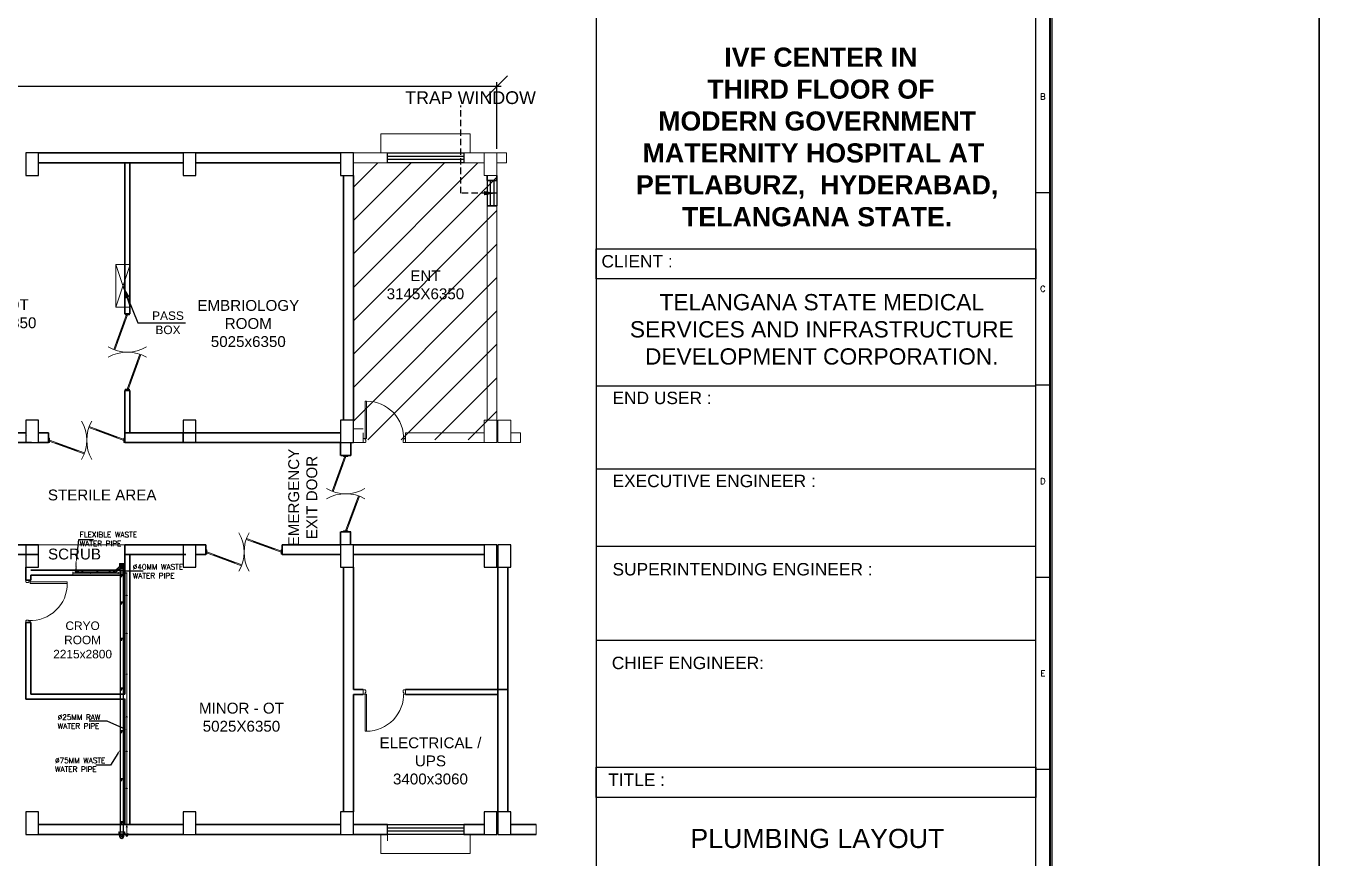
# Model space of a CAD drawing. Header units: millimetres. Extents: x 1448174 to 1599581, y -224422 to -106989.
# Drawn here: x 1484202 to 1514611, y -206640 to -187075 of the extents above; entities that cross this region are included whole.
import ezdxf
from ezdxf import colors
from ezdxf.entities.mleader import LeaderData, LeaderLine
from ezdxf.enums import TextEntityAlignment as Align
from ezdxf.math import Vec2, Vec3

# ---------------------------------------------------------------- set-up
doc = ezdxf.new("R2010")
doc.units = ezdxf.units.MM
doc.header["$LTSCALE"] = 600
doc.header["$MEASUREMENT"] = 0
doc.header["$PDMODE"] = 35
for name, pattern in [('AI9-LType1', [1.875, 1.25, -0.625]), ('CENTER2', [1.125, 0.75, -0.125, 0.125, -0.125]), ('HIDDEN', [0.375, 0.25, -0.125])]:
    doc.linetypes.add(name, pattern=pattern)
for name, color, linetype, lineweight in [('22-FTfix', 8, 'Continuous', 9), ('D.F ', 251, 'Continuous', 5), ('DOOR', 144, 'Continuous', 13), ('furniture', 30, 'Continuous', 9), ('P-Wall', 1, 'Continuous', 35), ('PHE-SP', 1, 'Continuous', 0), ('PL-CLAMP', 211, 'Continuous', 13), ('PL-RA WATER SUPPLY PIPE', 100, 'Continuous', 0), ('PL-SOFT  WATER SUPPLY PIPE', 162, 'Continuous', 9), ('PL-WATER PIPE CLAMP', 6, 'Continuous', 9), ('PL-WATER PIPING', 1, 'Continuous', 9), ('toi-fix', 46, 'Continuous', 9), ('WALL LINE', 7, 'Continuous', 35), ('WIN', 151, 'Continuous', 9)]:
    doc.layers.add(name, color=color, linetype=linetype, lineweight=lineweight)
doc.layers.add('AREA', color=193, linetype='Continuous', plot=False)
for name, color, linetype in [('col', 5, 'Continuous'), ('Lines', 7, 'Continuous'), ('phe-text', 1, 'Continuous'), ('PL- WASTE PIPE', 6, 'Continuous'), ('PL-SOIL PIPE', 1, 'Continuous'), ('TEXT', 253, 'Continuous'), ('TITLE', 7, 'Continuous'), ('wall', 1, 'Continuous'), ('Window', 4, 'Continuous')]:
    doc.layers.add(name, color=color, linetype=linetype)
doc.styles.add('ARIAL', font='arial.ttf')
doc.styles.add('ROMANS', font='romans.shx')
doc.styles.add('ROMANT', font='romant.shx')
doc.styles.get("Standard").update_dxf_attribs({"font": 'stylu.ttf'})
doc.dimstyles.get("Standard").update_dxf_attribs({"dimscale": 1.5, "dimtxt": 225, "dimasz": 200, "dimexe": 100, "dimexo": 100, "dimgap": 0.25, "dimtad": 0, "dimdec": 0, "dimzin": 0, "dimdsep": 46, "dimtxsty": 'ARIAL', "dimblk": 'OBLIQUE', "dimcen": 0.09, "dimdle": 100, "dimclrd": 256, "dimclre": 256, "dimclrt": 6, "dimadec": 0, "dimazin": 0, "dimtfac": 1, "dimtdec": 0, "dimtofl": 0, "dimtmove": 0, "dimatfit": 3, "dimfxl": 1, "dimtolj": 1, "dimtzin": 0, "dimarcsym": 0})

# ---------------------------------------------------------------- blocks, each defined once
blk = doc.blocks.new('A$C19B8274B')
at = {"layer": 'DOOR'}
blk.add_line((-45, 925), (-80, 925), dxfattribs=at)
at = {"layer": 'DOOR', "color": 8}
for p, q in [((-80, 50), (-80, 925)), ((-45, 50), (-45, 925)), ((-45, 50), (-80, 50)), ((-955, -50), (-955, -47.5)), ((-940, -35), (-942.5, -35)), ((-60, -35), (-57.5, -35)), ((-45, -50), (-45, -47.5))]:
    blk.add_line(p, q, dxfattribs=at)
for points in [[(-940, 15), (-955, 15), (-955, 50), (-1000, 50), (-1000, -50), (-955, -50)], [(-940, -35), (-940, 15)], [(-60, 15), (-45, 15), (-45, 50), (0, 50), (0, -50), (-45, -50)], [(-60, -35), (-60, 15)]]:
    blk.add_lwpolyline(points, dxfattribs=at)
for centre, radius, start, end in [((-80, 50), 875, 90, 182.29244), ((-955, -35), 12.5, 270, 0), ((-45, -35), 12.5, 180, 270)]:
    blk.add_arc(centre, radius, start, end, dxfattribs=at)
blk = doc.blocks.new('A$C66962185')
at = {"layer": 'TITLE'}
blk.add_line((360.7, -141176.03), (360.7, -140930.66), dxfattribs=at)
at = {"layer": 'TITLE', "color": 7}
for p, q in [((363, -140990.86), (360.7, -140990.86)), ((363, -141022.1), (360.7, -141022.1)), ((363, -141053.35), (360.7, -141053.35)), ((363, -141084.59), (360.7, -141084.59))]:
    blk.add_line(p, q, dxfattribs=at)
at = {"layer": 'TITLE', "color": 7, "const_width": 0.355}
blk.add_lwpolyline([(363, -140928.36), (363, -141178.33), (0, -141178.33), (0, -140928.36)], close=True, dxfattribs=at)
at = {"layer": 'TITLE', "color": 7, "style": 'ROMANS'}
for s, p in [('B', (361.83, -140975.21)), ('C', (361.83, -141006.45)), ('D', (361.83, -141037.7)), ('E', (361.83, -141068.94))]:
    blk.add_text(s, height=0.952, dxfattribs=at).set_placement(p, align=Align.MIDDLE)
blk = doc.blocks.new('W1800')
at = {"layer": 'wall', "color": 7}
for p, q in [((0, -58), (0, 173)), ((1800, 173), (1800, -58))]:
    blk.add_line(p, q, dxfattribs=at)
at = {"layer": 'Window'}
for p, q in [((0, 173), (1800, 173)), ((0, 98), (1800, 98)), ((1800, 18), (0, 18)), ((1800, -58), (0, -58))]:
    blk.add_line(p, q, dxfattribs=at)
blk = doc.blocks.new('_Oblique')
at = {"color": 0, "linetype": 'ByBlock', "lineweight": -2}
blk.add_line((-0.5, -0.5), (0.5, 0.5), dxfattribs=at)
blk = doc.blocks.new('*D12')
at = {"layer": 'D.F ', "color": 5, "lineweight": -2, "transparency": 16777216}
for p, q in [((1461902, -188501), (1474961, -188501)), ((1462002, -189963), (1462002, -188401)), ((1495377, -188501), (1482319, -188501)), ((1495277, -189963), (1495277, -188401))]:
    blk.add_line(p, q, dxfattribs=at)
at = {"layer": 'Defpoints', "color": 0, "transparency": 16777216}
for p in [(1462002, -188501), (1462002, -190063), (1495277, -190063)]:
    blk.add_point(p, dxfattribs=at)
at = {"layer": 'D.F ', "color": 5, "lineweight": -2, "transparency": 16777216, "xscale": 500, "yscale": 500, "zscale": 500, "rotation": 180}
blk.add_blockref('_Oblique', (1462002, -188501), dxfattribs=at)
at = {"layer": 'D.F ', "color": 5, "lineweight": -2, "transparency": 16777216, "xscale": 500, "yscale": 500, "zscale": 500}
blk.add_blockref('_Oblique', (1495277, -188501), dxfattribs=at)
at = {"layer": 'D.F ', "color": 7, "transparency": 16777216, "insert": (1478640, -188501), "char_height": 750, "attachment_point": 5, "style": 'ROMANT'}
blk.add_mtext('\\A1;{\\H0.6667x;INFERTILITY CENTER}', dxfattribs=at)
blk = doc.blocks.new('D1')
at = {"layer": 'DOOR', "color": 8}
for p, q in [((19, 69), (825, 362)), ((27, 46), (833, 339)), ((672, 280), (663, 304)), ((0, 98), (24, 98)), ((0, 98), (0, 0)), ((0, 0), (24, 0)), ((19, 69), (27, 46)), ((24, 98), (24, 0)), ((180, 128), (188, 105)), ((184, 116), (668, 292)), ((1737, 52), (931, -241)), ((1745, 29), (939, -264)), ((1745, 29), (1737, 52)), ((1740, 98), (1740, 0)), ((1764, 98), (1740, 98)), ((1764, 0), (1740, 0)), ((1764, 98), (1764, 0)), ((1101, -206), (1092, -182)), ((1580, -18), (1096, -194)), ((1584, -30), (1576, -7))]:
    blk.add_line(p, q, dxfattribs=at)
for centre, start, end in [((0, 49), 330, 30), ((1764, 49), 150, 210)]:
    blk.add_arc(centre, 882, start, end, dxfattribs=at)
blk = doc.blocks.new('RISER UP 100')
at = {"color": 0, "linetype": 'Continuous'}
for p, q in [((-149, -60), (-149, 60)), ((-99, 60), (-149, 60)), ((-99, 60), (-94, 55)), ((-94, 55), (-24, 55)), ((-99, -60), (-149, -60)), ((-99, -60), (-94, -55)), ((-94, -55), (-24, -55))]:
    blk.add_line(p, q, dxfattribs=at)
at = {"color": 8, "linetype": 'Continuous', "lineweight": 0, "ltscale": 0.005}
for p, q in [((-99, 55), (-149, 55)), ((-99, -55), (-99, 55)), ((-99, 55), (-94, 50)), ((-94, -50), (-94, 50)), ((-94, 50), (-33, 50)), ((-99, -55), (-149, -55)), ((-99, -55), (-94, -50)), ((-94, -50), (-33, -50))]:
    blk.add_line(p, q, dxfattribs=at)
at = {"color": 8, "linetype": 'CENTER2', "lineweight": 0}
for p, q in [((-15, 0), (15, 0)), ((0, 15), (0, -15))]:
    blk.add_line(p, q, dxfattribs=at)
at = {"color": 0, "linetype": 'Continuous'}
blk.add_circle((0, 0), 60, dxfattribs=at)
at = {"color": 8, "linetype": 'Continuous', "lineweight": 0, "ltscale": 0.005}
blk.add_circle((0, 0), 55, dxfattribs=at)
at = {"color": 8, "linetype": 'Continuous', "lineweight": 0}
for centre, start, end in [((0, 28), 90, 270), ((0, -28), 270, 90)]:
    blk.add_arc(centre, 27.5, start, end, dxfattribs=at)
blk = doc.blocks.new('A$C525867A1')
at = {"layer": '22-FTfix', "color": 1, "lineweight": 0}
for p, q in [((-77, 4), (-40, 40)), ((42, 42), (-42, -42)), ((-4, 77), (-40, 40)), ((76, 4), (3, 77)), ((-4, -76), (-77, -3)), ((3, -76), (40, -40)), ((76, -3), (40, -40))]:
    blk.add_line(p, q, dxfattribs=at)
at = {"layer": '22-FTfix', "color": 1, "linetype": 'AI9-LType1', "lineweight": 0}
blk.add_line((42, -42), (-42, 42), dxfattribs=at)
at = {"layer": '22-FTfix', "color": 3, "lineweight": 0}
for p, q in [((-18, 18), (-40, -3)), ((-15, 15), (-36, -7)), ((-10, 10), (-36, -15)), ((-23, 23), (-32, 14)), ((-7, 7), (-32, -19)), ((-23, 23), (-14, 32)), ((-18, 18), (3, 39)), ((-15, 15), (7, 36)), ((-10, 10), (15, 36)), ((-7, 7), (19, 32)), ((-1, 2), (-2, 2)), ((-2, 1), (-2, 2)), ((-1, 1), (-2, 1)), ((-1, 1), (-1, 2)), ((1, 2), (1, 1)), ((2, 1), (1, 2)), ((2, 1), (1, 1)), ((5, 9), (25, 29)), ((7, -7), (32, 19)), ((9, 5), (29, 25)), ((10, -10), (36, 15)), ((15, -15), (36, 7)), ((18, -18), (39, 3)), ((-9, -5), (-29, -25)), ((-5, -9), (-25, -29)), ((7, -7), (-19, -32)), ((10, -10), (-15, -36)), ((15, -15), (-7, -36)), ((18, -18), (-3, -40)), ((-1, -2), (-2, -1)), ((-2, -1), (-1, -1)), ((-1, -2), (-1, -1)), ((2, -1), (1, -1)), ((1, -2), (1, -1)), ((1, -2), (2, -2)), ((2, -1), (2, -2)), ((23, -23), (14, -32)), ((23, -23), (32, -14))]:
    blk.add_line(p, q, dxfattribs=at)
at = {"layer": '22-FTfix', "color": 1, "lineweight": 0}
blk.add_circle((0, 0), 49.4, dxfattribs=at)
at = {"layer": '22-FTfix', "color": 3, "lineweight": 0}
for radius in [45.2, 44.9, 3.93, 4.18]:
    blk.add_circle((0, 0), radius, dxfattribs=at)
at = {"layer": '22-FTfix', "color": 1, "lineweight": 0}
for points in [[(-77, 4), (-79, 2), (-79, -2), (-77, -3)], [(3, 77), (1, 79), (-2, 79), (-4, 77)], [(76, -3), (78, -1), (78, 2), (76, 4)], [(-4, -76), (-2, -78), (2, -78), (3, -76)]]:
    blk.add_open_spline(points, degree=3, dxfattribs=at)
for points in [[(-35, 35), (-55, 16), (-55, -16), (-35, -35), (-16, -54), (16, -54), (35, -35)], [(-35, 35), (-16, 55), (16, 55), (35, 35), (54, 16), (54, -16), (35, -35)]]:
    blk.add_open_spline(points, degree=3, knots=[0, 0, 0, 0, 1, 1, 1, 2, 2, 2, 2], dxfattribs=at)
at = {"layer": '22-FTfix', "color": 3, "lineweight": 0}
for points in [[(-29, 29), (-32, 25), (-35, 21), (-37, 17)], [(-17, 37), (-21, 35), (-25, 32), (-29, 29)], [(-1, -1), (-1, 0), (-1, 0), (-1, 1)], [(-1, 1), (0, 1), (0, 1), (1, 1)], [(1, 1), (1, 0), (1, 0), (1, -1)], [(1, -1), (0, -1), (0, -1), (-1, -1)], [(17, -37), (21, -35), (25, -32), (29, -29)], [(29, -29), (32, -25), (35, -21), (37, -17)]]:
    blk.add_open_spline(points, degree=3, dxfattribs=at)
for points in [[(-37, 17), (-37, 16), (-37, 14), (-35, 13), (-34, 13), (-33, 13), (-32, 14)], [(-14, 32), (-13, 33), (-13, 35), (-14, 36), (-15, 37), (-16, 37), (-17, 37)], [(7, 36), (8, 37), (8, 38), (7, 39), (6, 41), (4, 41), (3, 39)], [(5, 9), (4, 8), (4, 6), (5, 5), (6, 4), (8, 4), (9, 5)], [(19, 32), (20, 33), (20, 35), (19, 36), (18, 37), (16, 37), (15, 36)], [(29, 25), (30, 26), (30, 28), (29, 29), (27, 30), (26, 30), (25, 29)], [(36, 15), (37, 16), (37, 18), (36, 19), (35, 20), (33, 20), (32, 19)], [(39, 3), (41, 4), (41, 6), (39, 7), (38, 8), (37, 8), (36, 7)], [(-40, -3), (-41, -4), (-41, -6), (-40, -7), (-38, -8), (-37, -8), (-36, -7)], [(-36, -15), (-37, -16), (-37, -18), (-36, -19), (-35, -20), (-33, -20), (-32, -19)], [(-29, -25), (-30, -26), (-30, -28), (-29, -29), (-27, -30), (-26, -30), (-25, -29)], [(-19, -32), (-20, -33), (-20, -35), (-19, -36), (-18, -37), (-16, -37), (-15, -36)], [(-5, -9), (-4, -8), (-4, -6), (-5, -5), (-6, -4), (-8, -4), (-9, -5)], [(-7, -36), (-8, -37), (-8, -38), (-7, -40), (-6, -41), (-4, -41), (-3, -40)], [(14, -32), (13, -33), (13, -35), (14, -36), (15, -37), (16, -37), (17, -37)], [(37, -17), (37, -16), (37, -14), (35, -13), (34, -13), (33, -13), (32, -14)]]:
    blk.add_open_spline(points, degree=3, knots=[0, 0, 0, 0, 1, 1, 1, 2, 2, 2, 2], dxfattribs=at)
blk = doc.blocks.new('G$C6D3250BF')
at = {"layer": 'PL- WASTE PIPE', "linetype": 'ByBlock', "ltscale": 5, "xscale": -0.08841918452952499, "yscale": 0.08841918454157253, "zscale": 0.08841918448567115, "rotation": 225.0593839872961}
blk.add_blockref('A$C525867A1', (0, 0), dxfattribs=at)
blk = doc.blocks.new('A$C0B1B3CFA')
at = {"layer": 'PHE-SP'}
h = blk.add_hatch(color=7, dxfattribs=at)
h.dxf.hatch_style = 1
h.paths.add_polyline_path([(-0.049, 0.023), (-0.049, 0), (0.012, 0)])
at = {"layer": 'PHE-SP', "color": 7}
for points in [[(-0.049, 0), (0.012, 0), (-0.049, 0.023), (-0.049, 0)], [(-0.049, 0), (0.012, 0), (-0.049, -0.023), (-0.049, 0)]]:
    blk.add_lwpolyline(points, dxfattribs=at)
blk = doc.blocks.new('Z$W@#3BD47561')
at = {"layer": 'PHE-SP', "xscale": 49.00933755098914, "yscale": 49.00933755098914, "zscale": 49.00933755098914, "rotation": 270}
blk.add_blockref('A$C0B1B3CFA', (0, 0), dxfattribs=at)
blk = doc.blocks.new('Z$W@#4AA511D8')
at = {"layer": 'phe-text', "linetype": 'ByBlock', "lineweight": -2, "ltscale": 0.5, "xscale": 0.0244727334018079, "yscale": 0.0244727334018079, "zscale": 0.0244727334018079, "rotation": 270}
blk.add_blockref('Z$W@#3BD47561', (0.015, 0), dxfattribs=at)
blk = doc.blocks.new('clamp')
at = {"layer": 'PL-CLAMP'}
for p, q in [((105, 198), (169, 198)), ((105, 191), (169, 191)), ((105, 109), (169, 109)), ((105, 102), (169, 102)), ((156, 206), (161, 206)), ((156, 184), (161, 184)), ((156, 117), (161, 117)), ((156, 95), (161, 95)), ((163, 186), (163, 204)), ((163, 97), (163, 115)), ((171, 196), (171, 193)), ((171, 107), (171, 104))]:
    blk.add_line(p, q, dxfattribs=at)
for points in [[(138, 216, -0.414214), (139, 217), (203, 217), (214, 228), (215, 227), (204, 215), (215, 204), (214, 203), (203, 213), (139, 213, -0.414214), (138, 214), (138, 216)], [(138, 84, -0.414214), (139, 85), (203, 85), (214, 96), (215, 95), (204, 83), (215, 72), (214, 70), (203, 81), (139, 81, -0.414214), (138, 82), (138, 84)]]:
    blk.add_lwpolyline(points, format="xyb", dxfattribs=at)
for points in [[(146, 81), (146, 217)], [(156, 81), (156, 217)]]:
    blk.add_lwpolyline(points, dxfattribs=at)
for centre, radius, start, end in [((105, 150), 48.2, 90, 270), ((161, 204), 2, 0, 90), ((161, 186), 2, 270, 0), ((161, 115), 2, 0, 90), ((161, 97), 2, 270, 0), ((169, 196), 2, 0, 90), ((169, 193), 2, 270, 0), ((169, 107), 2, 0, 90), ((169, 104), 2, 270, 0)]:
    blk.add_arc(centre, radius, start, end, dxfattribs=at)
blk = doc.blocks.new('100 ELBOW')
at = {"color": 0, "linetype": 'Continuous'}
for p, q in [((-77, 1), (-86, -8)), ((72, 61), (67, 55)), ((72, 61), (124, 61)), ((124, 61), (124, -61)), ((-94, -8), (-131, -44)), ((-131, -44), (-44, -131)), ((-94, -8), (-86, -8)), ((-8, -94), (-44, -131)), ((0, -78), (-8, -86)), ((-8, -94), (-8, -86)), ((72, -61), (66, -55)), ((72, -61), (124, -61))]:
    blk.add_line(p, q, dxfattribs=at)
at = {"color": 8, "linetype": 'Continuous', "lineweight": 0, "ltscale": 0.005}
for p, q in [((75, 55), (69, 49)), ((69, -49), (69, 49)), ((75, -55), (75, 55)), ((75, 55), (124, 55)), ((-92, -14), (-126, -49)), ((-92, -14), (-14, -92)), ((-92, -14), (-83, -14)), ((-83, -14), (-14, -83)), ((-14, -92), (-49, -126)), ((-4, -74), (-14, -83)), ((-14, -92), (-14, -83)), ((75, -55), (69, -49)), ((75, -55), (124, -55))]:
    blk.add_line(p, q, dxfattribs=at)
at = {"color": 8, "linetype": 'Continuous', "ltscale": 0.005}
blk.add_line((-72, -3), (-73, -4), dxfattribs=at)
at = {"color": 8, "linetype": 'Continuous', "lineweight": 0, "ltscale": 0.005}
for centre, radius, start, end in [((62, -148), 198, 87.86176, 137.18), ((61, -147), 98.2, 85.3383, 131.76601)]:
    blk.add_arc(centre, radius, start, end, dxfattribs=at)
at = {"color": 0, "linetype": 'Continuous'}
for centre, radius, start, end in [((62, -148), 204, 88.5977, 133.05078), ((61, -147), 92.3, 86.66432, 131.66432)]:
    blk.add_arc(centre, radius, start, end, dxfattribs=at)
blk = doc.blocks.new('WATER PIPE CLAMP')
at = {"layer": 'PL-CLAMP'}
for p, q in [((-61, 87), (-63, 86)), ((-63, 86), (-54, 78)), ((-52, 78), (-61, 87)), ((-54, 78), (-54, 28)), ((-54, 41), (53, 41)), ((-54, 33), (53, 33)), ((-53, 27), (-52, 27)), ((-43, 87), (-52, 78)), ((-51, 78), (-42, 86)), ((-51, 28), (-51, 78)), ((-44, 41), (-44, 45)), ((-42, 86), (-43, 87)), ((-42, 46), (-28, 46)), ((-38, 1), (-38, 51)), ((-34, 52), (-36, 52)), ((-32, 1), (-32, 51)), ((-26, 41), (-26, 45)), ((26, 41), (26, 45)), ((28, 46), (42, 46)), ((32, 1), (32, 51)), ((36, 52), (34, 52)), ((38, 1), (38, 51)), ((42, 87), (41, 86)), ((41, 86), (50, 78)), ((51, 78), (42, 87)), ((44, 41), (44, 45)), ((50, 78), (50, 28)), ((50, 27), (52, 27)), ((60, 87), (51, 78)), ((53, 78), (61, 86)), ((53, 28), (53, 78)), ((61, 86), (60, 87))]:
    blk.add_line(p, q, dxfattribs=at)
for centre, radius, start, end in [((-53, 28), 0.784, 180.024, 270.024), ((-52, 28), 0.784, 270.024, 0.024), ((-42, 45), 1.57, 90.025, 180.025), ((-36, 51), 1.57, 90.025, 180.025), ((0, 1), 37.8, 180.025, 0.025), ((-34, 51), 1.57, 0.025, 90.025), ((-28, 45), 1.57, 0.025, 90.025), ((28, 45), 1.57, 90.025, 180.025), ((34, 51), 1.57, 90.025, 180.025), ((36, 51), 1.57, 0.025, 90.025), ((42, 45), 1.57, 0.025, 90.025), ((50, 28), 0.784, 180.024, 270.024), ((52, 28), 0.784, 270.024, 0.024)]:
    blk.add_arc(centre, radius, start, end, dxfattribs=at)
blk = doc.blocks.new('1234WE12')
at = {"layer": 'PL-SOFT  WATER SUPPLY PIPE', "color": 8, "linetype": 'CENTER2', "lineweight": 0}
for p, q in [((4, 0), (-4, 0)), ((0, 4), (0, -4))]:
    blk.add_line(p, q, dxfattribs=at)
at = {"layer": 'PL-SOFT  WATER SUPPLY PIPE', "color": 3, "linetype": 'Continuous'}
blk.add_circle((0, 0), 17.5, dxfattribs=at)
at = {"layer": 'PL-SOFT  WATER SUPPLY PIPE', "color": 8, "linetype": 'Continuous', "lineweight": 0, "ltscale": 0.005}
blk.add_circle((0, 0), 16, dxfattribs=at)
at = {"layer": 'PL-SOFT  WATER SUPPLY PIPE', "color": 8, "linetype": 'Continuous', "lineweight": 0}
for centre, start, end in [((-8, 0), 180.1383, 0.1383), ((8, 0), 0.1383, 180.1383)]:
    blk.add_arc(centre, 8, start, end, dxfattribs=at)
blk = doc.blocks.new('aa')
at = {"layer": 'PL- WASTE PIPE', "color": 4, "ltscale": 5}
for p, q in [((-2.73, 0.11), (-2.56, -0.11)), ((-2.56, -0.11), (-2.35, 0.11)), ((-2.35, 0.11), (-2.18, -0.11)), ((-2.18, -0.11), (-1.97, 0.11)), ((-1.97, 0.11), (-1.81, -0.11)), ((-1.81, -0.11), (-1.6, 0.11)), ((-1.6, 0.11), (-1.43, -0.11)), ((-1.43, -0.11), (-1.22, 0.11)), ((-1.22, 0.11), (-1.05, -0.11)), ((-1.05, -0.11), (-0.84, 0.11)), ((-0.84, 0.11), (-0.67, -0.11)), ((-0.67, -0.11), (-0.46, 0.11)), ((-0.46, 0.11), (-0.29, -0.11)), ((-0.29, -0.11), (-0.08, 0.11)), ((-0.08, 0.11), (0.08, -0.11)), ((0.08, -0.11), (0.29, 0.11)), ((0.29, 0.11), (0.46, -0.11)), ((0.46, -0.11), (0.67, 0.11)), ((0.67, 0.11), (0.84, -0.11)), ((0.84, -0.11), (1.05, 0.11)), ((1.05, 0.11), (1.22, -0.11)), ((1.22, -0.11), (1.43, 0.11)), ((1.43, 0.11), (1.6, -0.11)), ((1.6, -0.11), (1.81, 0.11)), ((1.81, 0.11), (1.97, -0.11)), ((1.97, -0.11), (2.18, 0.11)), ((2.18, 0.11), (2.35, -0.11)), ((2.35, -0.11), (2.56, 0.11)), ((2.56, 0.11), (2.73, -0.11)), ((2.73, -0.11), (2.94, 0.11)), ((2.94, 0.11), (3.11, -0.11)), ((3.11, -0.11), (3.32, 0.11)), ((3.32, 0.11), (3.49, -0.11)), ((3.49, -0.11), (3.7, 0.11))]:
    blk.add_line(p, q, dxfattribs=at)

msp = doc.modelspace()

# ---------------------------------------------------------------- hatches: boundary and pattern name
at = {"layer": 'D.F '}
h = msp.add_hatch(dxfattribs=at)
h.set_pattern_fill('ANSI31', color=256, scale=4444)
h.set_pattern_definition([(45, (100578.34, 0), (-392.79782, 392.79782), [])])
h.paths.add_polyline_path([(1491902.098, -190292.8395), (1495277.098, -190292.8395), (1495277.098, -196807.8395), (1491902.098, -196807.8395)])

# ---------------------------------------------------------------- linework, layer by layer
at = {"ltscale": 2}
for p, q in [((1507951.9838, -195547.2585), (1497610.0312, -195547.2585)), ((1507925.7578, -197499.1207), (1497610.0312, -197499.1207)), ((1497610.0312, -199305.9702), (1507951.9839, -199305.9702)), ((1497610.0312, -201518.9555), (1507951.9839, -201518.9555))]:
    msp.add_line(p, q, dxfattribs=at)
at = {"layer": 'AREA'}
for points in [[(1455732.3205, -181916.04), (1508329.0246, -181916.04), (1508329.0246, -218162.5549), (1455732.3205, -218162.5549)], [(1455777.3205, -181961.04), (1508284.0246, -181961.04), (1508284.0246, -218117.5549), (1455777.3205, -218117.5549)]]:
    msp.add_lwpolyline(points, close=True, dxfattribs=at)
at = {"layer": 'col'}
for points in [[(1484202.098, -190592.8395), (1484502.098, -190592.8395), (1484502.098, -190062.8395), (1484202.098, -190062.8395)], [(1487902.098, -190592.8395), (1488202.098, -190592.8395), (1488202.098, -190062.8395), (1487902.098, -190062.8395)], [(1491602.098, -190592.8395), (1491902.098, -190592.8395), (1491902.098, -190062.8395), (1491602.098, -190062.8395)], [(1484202.098, -196872.8395), (1484502.098, -196872.8395), (1484502.098, -196342.8395), (1484202.098, -196342.8395)], [(1487902.098, -196872.8395), (1488202.098, -196872.8395), (1488202.098, -196342.8395), (1487902.098, -196342.8395)], [(1491602.098, -196872.8395), (1491902.098, -196872.8395), (1491902.098, -196342.8395), (1491602.098, -196342.8395)], [(1484202.098, -199802.8395), (1484502.098, -199802.8395), (1484502.098, -199272.8395), (1484202.098, -199272.8395)], [(1487902.098, -199802.8395), (1488202.098, -199802.8395), (1488202.098, -199272.8395), (1487902.098, -199272.8395)], [(1491602.098, -199802.8395), (1491902.098, -199802.8395), (1491902.098, -199272.8395), (1491602.098, -199272.8395)], [(1494977.098, -199802.8395), (1495277.098, -199802.8395), (1495277.098, -199272.8395), (1494977.098, -199272.8395)], [(1495302.098, -199802.8395), (1495602.098, -199802.8395), (1495602.098, -199272.8395), (1495302.098, -199272.8395)], [(1484202.098, -206082.8395), (1484502.098, -206082.8395), (1484502.098, -205552.8395), (1484202.098, -205552.8395)], [(1487902.098, -206082.8395), (1488202.098, -206082.8395), (1488202.098, -205552.8395), (1487902.098, -205552.8395)], [(1491602.098, -206082.8395), (1491902.098, -206082.8395), (1491902.098, -205552.8395), (1491602.098, -205552.8395)], [(1494977.098, -206082.8395), (1495277.098, -206082.8395), (1495277.098, -205552.8395), (1494977.098, -205552.8395)], [(1495302.098, -206082.8395), (1495602.098, -206082.8395), (1495602.098, -205552.8395), (1495302.098, -205552.8395)]]:
    msp.add_lwpolyline(points, close=True, dxfattribs=at)
at = {"layer": 'D.F '}
for p, q in [((1492702.4244, -190062.8395), (1491902.098, -190062.8395)), ((1492702.4244, -190292.8395), (1491902.098, -190292.8395)), ((1492702.4244, -190062.8395), (1492702.4244, -190292.8395)), ((1494502.4244, -190062.8395), (1494502.4244, -190292.8395)), ((1494977.098, -190062.8395), (1494502.4244, -190062.8395)), ((1494977.098, -190292.8395), (1494502.4244, -190292.8395)), ((1495277.098, -190062.8395), (1495507.098, -190062.8395)), ((1495507.098, -190292.8395), (1495277.098, -190292.8395)), ((1495507.098, -190062.8395), (1495507.098, -190292.8395)), ((1495047.098, -191307.8395), (1495047.098, -196342.8395)), ((1495277.098, -191307.8395), (1495277.098, -196342.8395)), ((1491902.098, -196549.8395), (1492132.098, -196549.8395)), ((1492132.098, -196642.8395), (1492132.098, -196872.8395)), ((1493132.098, -196642.8395), (1493132.098, -196872.8395)), ((1493132.098, -196642.8395), (1494977.098, -196642.8395)), ((1495602.098, -196642.8395), (1495832.098, -196642.8395)), ((1495832.098, -196642.8395), (1495832.098, -196872.8395)), ((1491902.098, -196872.8395), (1492132.098, -196872.8395)), ((1493132.098, -196872.8395), (1494977.098, -196872.8395)), ((1495832.098, -196872.8395), (1495602.098, -196872.8395)), ((1492132.098, -202677.8395), (1492132.098, -202792.8395)), ((1493132.098, -202792.8395), (1493132.098, -202677.8395)), ((1494502.098, -205852.8395), (1494502.098, -206082.8395)), ((1496202.098, -206082.8395), (1496202.098, -205852.8395)), ((1492702.098, -206002.8395), (1492702.098, -206232.8395))]:
    msp.add_line(p, q, dxfattribs=at)
for points in [[(1494652.4244, -190062.8395), (1494652.4244, -189612.8395), (1492552.4244, -189612.8395), (1492552.4244, -190062.8395)], [(1494652.098, -206082.8395), (1494652.098, -206532.8395), (1492552.098, -206532.8395), (1492552.098, -206082.8395)]]:
    msp.add_lwpolyline(points, dxfattribs=at)
for points in [[(1494977.098, -190592.8395), (1495277.098, -190592.8395), (1495277.098, -190062.8395), (1494977.098, -190062.8395)], [(1494977.098, -196872.8395), (1495277.098, -196872.8395), (1495277.098, -196342.8395), (1494977.098, -196342.8395)], [(1495302.098, -196872.8395), (1495602.098, -196872.8395), (1495602.098, -196342.8395), (1495302.098, -196342.8395)]]:
    msp.add_lwpolyline(points, close=True, dxfattribs=at)
at = {"layer": 'furniture', "linetype": 'Continuous'}
msp.add_line((1486532.098, -199272.8395), (1484317.098, -199272.8395), dxfattribs=at)
at = {"layer": 'P-Wall', "color": 8}
for p, q in [((1487902.098, -190062.8395), (1484502.098, -190062.8395)), ((1487902.098, -190292.8395), (1484502.098, -190292.8395)), ((1488202.098, -190062.8395), (1491602.098, -190062.8395)), ((1488202.098, -190292.8395), (1491602.098, -190292.8395)), ((1486539.598, -193842.8395), (1486639.598, -193842.8395)), ((1486539.598, -193842.8395), (1486639.598, -193842.8395)), ((1487902.098, -196872.8395), (1487902.098, -196642.8395)), ((1486532.098, -199272.8395), (1486532.098, -202787.8395)), ((1490232.098, -199502.8395), (1490232.098, -199272.8395)), ((1486647.098, -199502.8395), (1486647.098, -205852.8395)), ((1484202.098, -199802.8395), (1484202.098, -200102.8395)), ((1486532.098, -199872.8395), (1484317.098, -199872.8395)), ((1486532.098, -199987.8395), (1484317.098, -199987.8395)), ((1484317.098, -199987.8395), (1484317.098, -200102.8395)), ((1484202.098, -201102.8395), (1484202.098, -202902.8395)), ((1484317.098, -201102.8395), (1484317.098, -202787.8395)), ((1486532.098, -202787.8395), (1484317.098, -202787.8395)), ((1486532.098, -202902.8395), (1484202.098, -202902.8395)), ((1486532.098, -202898.158), (1486532.098, -205852.8395)), ((1487902.098, -205852.8395), (1484502.098, -205852.8395)), ((1488202.098, -205852.8395), (1491602.098, -205852.8395)), ((1487902.098, -206082.8395), (1484502.098, -206082.8395)), ((1488202.098, -206082.8395), (1491602.098, -206082.8395))]:
    msp.add_line(p, q, dxfattribs=at)
at = {"layer": 'P-Wall', "color": 8, "linetype": 'Continuous'}
for p, q in [((1486532.098, -190292.8395), (1486532.098, -193842.8395)), ((1486647.098, -190292.8395), (1486647.098, -193842.8395)), ((1491672.098, -190592.8395), (1491672.098, -196342.8395)), ((1491902.098, -190592.8395), (1491902.098, -196342.8395)), ((1495047.098, -190707.8395), (1495047.098, -190592.8395)), ((1495047.098, -190707.8395), (1495047.098, -190662.8395)), ((1495277.098, -190707.8395), (1495277.098, -190592.8395)), ((1495277.098, -190707.8395), (1495277.098, -190662.8395)), ((1495277.098, -190707.8395), (1495047.098, -190707.8395)), ((1495277.098, -191307.8395), (1495047.098, -191307.8395)), ((1486532.098, -195642.8395), (1486532.098, -196757.8395)), ((1486532.098, -195642.8395), (1486532.098, -196757.8395)), ((1486532.098, -195642.8395), (1486647.098, -195642.8395)), ((1486647.098, -195642.8395), (1486647.098, -196642.8395)), ((1480802.098, -196642.8395), (1484202.098, -196642.8395)), ((1484227.7703, -196700.3398), (1484227.7703, -196700.3398)), ((1484502.098, -196642.8395), (1484732.098, -196642.8395)), ((1484732.098, -196872.8395), (1484732.098, -196642.8395)), ((1486532.098, -196642.8395), (1491602.098, -196642.8395)), ((1487902.098, -196642.8395), (1487902.098, -196642.8395)), ((1480737.1537, -196872.8395), (1484337.098, -196872.8395)), ((1484217.7703, -196872.8395), (1484202.098, -196872.8395)), ((1484217.7703, -196872.8395), (1484217.7703, -196872.8395)), ((1484502.098, -196872.8395), (1484732.098, -196872.8395)), ((1486532.098, -196872.8395), (1486532.098, -196757.8395)), ((1486532.098, -196872.8395), (1491602.098, -196872.8395)), ((1487902.098, -196872.8395), (1487902.098, -196872.8395)), ((1491602.098, -196872.8395), (1491602.098, -197172.8395)), ((1491839.598, -197172.8395), (1491839.598, -196872.8395)), ((1491839.598, -197172.8395), (1491609.598, -197172.8395)), ((1491602.098, -198972.8395), (1491602.098, -199272.8395)), ((1491839.598, -198972.8395), (1491609.598, -198972.8395)), ((1491832.098, -198972.8395), (1491832.098, -199272.8395)), ((1481917.098, -199272.8395), (1484502.098, -199272.8395)), ((1484202.098, -199452.2906), (1484202.098, -199452.2906)), ((1484212.098, -199279.7909), (1484212.098, -199279.7909)), ((1486532.098, -199272.8395), (1488432.098, -199272.8395)), ((1488432.098, -199502.8395), (1488432.098, -199272.8395)), ((1490232.098, -199272.8395), (1491602.098, -199272.8395)), ((1491902.098, -199272.8395), (1494977.098, -199272.8395)), ((1481917.098, -199502.8395), (1484502.098, -199502.8395)), ((1486532.098, -199502.8395), (1487963.0193, -199502.8395)), ((1488202.098, -199502.8395), (1488432.098, -199502.8395)), ((1490232.098, -199502.8395), (1491602.098, -199502.8395)), ((1491902.098, -199502.8395), (1494977.098, -199502.8395)), ((1491672.098, -205552.8395), (1491672.098, -199802.8395)), ((1491902.098, -202677.8395), (1491902.098, -199802.8395)), ((1495302.098, -205552.8395), (1495302.098, -199802.8395)), ((1495532.098, -205552.8395), (1495532.098, -199802.8395)), ((1484317.098, -200102.8395), (1484202.098, -200102.8395)), ((1484317.098, -201102.8395), (1484202.098, -201102.8395)), ((1491902.098, -202677.8395), (1492132.098, -202677.8395)), ((1491902.098, -205552.8395), (1491902.098, -202792.8395)), ((1491902.098, -202792.8395), (1492132.098, -202792.8395)), ((1493132.098, -202677.8395), (1495532.098, -202677.8395)), ((1493132.098, -202792.8395), (1495302.098, -202792.8395)), ((1492702.098, -205852.8395), (1491902.098, -205852.8395)), ((1494977.098, -205852.8395), (1494502.098, -205852.8395)), ((1496202.098, -205852.8395), (1495602.098, -205852.8395)), ((1492702.098, -206082.8395), (1491902.098, -206082.8395)), ((1494977.098, -206082.8395), (1494502.098, -206082.8395)), ((1496202.098, -206082.8395), (1495602.098, -206082.8395))]:
    msp.add_line(p, q, dxfattribs=at)
at = {"layer": 'P-Wall', "color": 30, "true_color": 0xf8991e}
msp.add_lwpolyline([(1448174.0104, -174998.858), (1514611.3294, -174998.858), (1514611.3294, -224422.1168), (1448174.0104, -224422.1168)], close=True, dxfattribs=at)
at = {"layer": 'PL- WASTE PIPE', "color": 84, "linetype": 'ByBlock', "ltscale": 5}
for p, q in [((1486402.6146, -199784.6357), (1486335.3539, -199851.8964)), ((1486272.7795, -199877.7551), (1485439.3837, -199877.7551)), ((1486272.7795, -199917.7551), (1485439.3837, -199917.7551)), ((1486430.8989, -199812.92), (1486363.729, -199880.0898))]:
    msp.add_line(p, q, dxfattribs=at)
at = {"layer": 'PL- WASTE PIPE', "linetype": 'ByBlock', "ltscale": 5}
for points in [[(1486417.5321, -199861.6261), (1486417.5321, -206032.6059)], [(1486492.3834, -199861.6261), (1486492.3834, -206032.6059)]]:
    msp.add_lwpolyline(points, dxfattribs=at)
at = {"layer": 'PL-SOFT  WATER SUPPLY PIPE', "color": 5, "const_width": 20}
msp.add_lwpolyline([(1485386.7068, -199937.3757), (1485386.7068, -199754.9379)], dxfattribs=at)
at = {"layer": 'PL-SOFT  WATER SUPPLY PIPE', "color": 3, "const_width": 25}
for points in [[(1485309.4069, -199965.5322), (1485309.4069, -199909.0786)], [(1486575.1804, -206107.2387), (1486575.1804, -199937.3054), (1485309.4069, -199937.3054)]]:
    msp.add_lwpolyline(points, dxfattribs=at)
at = {"layer": 'PL-WATER PIPING', "color": 61, "true_color": 0xd8e58c}
for points in [[(1485732.7753, -199937.3054, 53.2552, 0, 0), (1485667.9642, -199937.3054, 0, 0, 0)], [(1486382.5917, -199937.3054, 53.2552, 0, 0), (1486317.7806, -199937.3054, 0, 0, 0)], [(1486575.1804, -200474.762, 53.2552, 0, 0), (1486575.1804, -200409.951, 0, 0, 0)], [(1486575.1804, -201368.5469, 53.2552, 0, 0), (1486575.1804, -201303.7358, 0, 0, 0)], [(1486575.1804, -202330.607, 53.2552, 0, 0), (1486575.1804, -202265.7959, 0, 0, 0)], [(1486575.1804, -203329.9081, 53.2552, 0, 0), (1486575.1804, -203265.097, 0, 0, 0)], [(1486575.1804, -204143.004, 53.2552, 0, 0), (1486575.1804, -204078.1929, 0, 0, 0)], [(1486575.1804, -205011.9615, 53.2552, 0, 0), (1486575.1804, -204947.1504, 0, 0, 0)], [(1486575.1804, -205916.2219, 53.2552, 0, 0), (1486575.1804, -205851.4108, 0, 0, 0)]]:
    msp.add_lwpolyline(points, format="xyseb", dxfattribs=at)
at = {"layer": 'TITLE'}
msp.add_line((1497610.0312, -182293.0807), (1497610.0312, -217785.5142), dxfattribs=at)
msp.add_line((1497610.0312, -182293.0807), (1497610.0312, -217785.5142), dxfattribs=at)
for points in [[(1497610.0312, -192315.4543), (1507948.2212, -192315.4543), (1507948.2212, -193024.938), (1497610.0312, -193024.938)], [(1497610.0312, -204502.4266), (1507948.2212, -204502.4266), (1507948.2212, -205211.9103), (1497610.0312, -205211.9103)]]:
    msp.add_lwpolyline(points, close=True, dxfattribs=at)
at = {"layer": 'WIN', "color": 8, "linetype": 'Continuous'}
for p, q in [((1486650.7726, -193684.3222), (1486320.7726, -192684.3222)), ((1486320.7726, -193684.3222), (1486650.7726, -192684.3222))]:
    msp.add_line(p, q, dxfattribs=at)
at = {"layer": 'WIN', "linetype": 'Continuous'}
msp.add_lwpolyline([(1486650.7726, -193684.3222), (1486320.7726, -193684.3222), (1486320.7726, -192684.3222), (1486650.7726, -192684.3222)], close=True, dxfattribs=at)
at = {"layer": 'Window', "ltscale": 750}
for p, q in [((1495047.098, -190707.8395), (1495047.098, -191307.8395)), ((1495122.098, -190707.8395), (1495122.098, -191307.8395)), ((1495202.098, -190707.8395), (1495202.098, -191307.8395)), ((1495277.098, -190707.8395), (1495277.098, -191307.8395))]:
    msp.add_line(p, q, dxfattribs=at)

# ---------------------------------------------------------------- block references
at = {"layer": 'D.F '}
for p in [(1492702.4244, -190235.3395), (1492702.098, -206025.3395)]:
    msp.add_blockref('W1800', p, dxfattribs=at)
at = {"layer": 'D.F ', "xscale": -1}
msp.add_blockref('A$C19B8274B', (1492132.098, -196822.8395), dxfattribs=at)
at = {"layer": 'D.F ', "xscale": -1.020408163312823, "yscale": 1.020408161915839, "zscale": 1.020408161527106, "rotation": 89.99999999999986}
msp.add_blockref('D1', (1491774.598, -197172.8395), dxfattribs=at)
at = {"layer": 'D.F ', "rotation": 180}
msp.add_blockref('A$C19B8274B', (1492132.098, -202731.3663), dxfattribs=at)
at = {"layer": 'DOOR', "xscale": -1.020408162847161, "yscale": 1.020408161915839, "zscale": 1.020408161527106}
for p, rotation in [((1486639.598, -193842.8395), 89.99999999999993), ((1484732.098, -196765.3395), 180), ((1488432.098, -199395.3395), 180)]:
    msp.add_blockref('D1', p, dxfattribs=dict(at, rotation=rotation))
at = {"layer": 'DOOR', "linetype": 'Continuous', "xscale": -1, "rotation": 270}
msp.add_blockref('A$C19B8274B', (1484252.098, -200102.8395), dxfattribs=at)
at = {"layer": 'PL- WASTE PIPE', "linetype": 'ByBlock', "xscale": 34.18592693661901, "yscale": 34.18592693661901, "zscale": 34.18592693661901, "rotation": 270.0000000000001}
msp.add_blockref('aa', (1485381.6906, -199771.3934), dxfattribs=at)
at = {"layer": 'PL- WASTE PIPE', "color": 84, "linetype": 'ByBlock', "ltscale": 5}
for name, p, xscale, yscale, zscale, rotation in [('RISER UP 100', (1486454.9577, -199760.5768), 0.3637807491883914, 0.3637807491883914, 0.3637807491883914, 44.99160926392823), ('RISER UP 100', (1485385.3594, -199897.755), -0.3637807491883915, 0.3637807491883917, 0.3637807487565851, 0.008390736071710592), ('100 ELBOW', (1486317.7795, -199897.7551), -0.3636363632719106, 0.3636363639668352, 0.3636363635952907, 224.9999999453724)]:
    msp.add_blockref(name, p, dxfattribs=dict(at, xscale=xscale, yscale=yscale, zscale=zscale, rotation=rotation))
at = {"layer": 'PL- WASTE PIPE', "linetype": 'ByBlock', "ltscale": 5, "zscale": 0.6804665595408722}
for p, xscale, yscale, rotation in [((1486454.9577, -199760.5768), -0.6804665603485838, 0.6804665603485838, 269.9999999999998), ((1486454.9577, -206133.6552), -0.6804665603485837, 0.6804665603485837, 89.99999999999967)]:
    msp.add_blockref('RISER UP 100', p, dxfattribs=dict(at, xscale=xscale, yscale=yscale, rotation=rotation))
at = {"layer": 'PL-CLAMP', "linetype": 'ByBlock', "xscale": 0.9999250758013813, "yscale": 0.9999250758013813, "zscale": 0.9999250758013813, "rotation": 89.97500309282843}
msp.add_blockref('clamp', (1486605.1311, -206239.158), dxfattribs=at)
at = {"layer": 'PL-SOFT  WATER SUPPLY PIPE', "color": 2, "ltscale": 500}
msp.add_blockref('1234WE12', (1486575.1804, -206107.2774), dxfattribs=at)
at = {"layer": 'PL-SOIL PIPE', "color": 1, "linetype": 'Continuous'}
for p, xscale, yscale, zscale, rotation in [((1485542.7258, -199897.7551), -368.893558914708, 368.8935589147087, 368.8935589147086, 359.9999999994953), ((1485899.7782, -199897.7551), -368.893558914708, 368.8935589147087, 368.8935589147086, 359.9999999994953), ((1486186.5945, -199897.7551), -368.893558914708, 368.8935589147087, 368.8935589147086, 359.9999999994953), ((1486382.9717, -199831.3418), -368.893558914708, 368.8935589147087, 368.8935589147086, 44.69250681533833), ((1486453.4361, -200035.3), -876.8658294741394, 876.8658294741397, 876.8658294741396, 269.8700045000791), ((1486453.4361, -200678.411), -876.8658294741394, 876.8658294741397, 876.8658294741396, 269.8700045000791), ((1486453.4361, -201531.8514), -876.8658294741394, 876.8658294741397, 876.8658294741396, 269.8700045000791), ((1486453.4361, -202703.3923), -876.8658294741394, 876.8658294741397, 876.8658294741396, 269.8700045000791), ((1486453.4361, -203701.9175), -876.8658294741394, 876.8658294741397, 876.8658294741396, 269.8700045000791), ((1486453.4361, -204834.2002), -876.8658294741394, 876.8658294741397, 876.8658294741396, 269.8700045000791), ((1486453.4361, -205845.721), -876.8658294741394, 876.8658294741397, 876.8658294741396, 269.8700045000791)]:
    msp.add_blockref('Z$W@#4AA511D8', p, dxfattribs=dict(at, xscale=xscale, yscale=yscale, zscale=zscale, rotation=rotation))
at = {"layer": 'PL-WATER PIPE CLAMP', "ltscale": 5, "xscale": -0.5454630040780015, "yscale": 0.5454630040780015, "zscale": 0.5454630040780017, "rotation": 0.163327520625609}
msp.add_blockref('WATER PIPE CLAMP', (1486575.1836, -206108.5772), dxfattribs=at)
at = {"layer": 'TITLE', "xscale": 144.6465675549349, "yscale": 144.6465665108379, "zscale": 144.6465669265092}
msp.add_blockref('A$C66962185', (1455777.3205, 20202843.0172), dxfattribs=at)
at = {"layer": 'WALL LINE', "xscale": -10.00000000046566, "yscale": 10.00000000046566, "zscale": 10.00000000046566, "rotation": 180}
msp.add_blockref('G$C6D3250BF', (1486454.9577, -199760.5711), dxfattribs=at)

# ---------------------------------------------------------------- texts
at = {"layer": 'PL- WASTE PIPE', "color": 84, "linetype": 'ByBlock', "lineweight": 0, "ltscale": 5, "char_height": 125, "attachment_point": 1, "style": 'ROMANS'}
for s, insert, width in [('FLEXIBLE WASTE WATER PIPE', (1485467.3279, -198972.9482), 1524.025208), ('%%c40MM WASTE WATER PIPE', (1486715.8115, -199729.0005), 1332.590876)]:
    msp.add_mtext(s, dxfattribs=dict(at, insert=insert, width=width))
at = {"layer": 'PL- WASTE PIPE', "linetype": 'ByBlock', "lineweight": 0, "ltscale": 5, "insert": (1484888.0447, -204278.9579), "char_height": 125, "width": 1332.590876, "attachment_point": 1, "style": 'ROMANS'}
msp.add_mtext('%%c75MM WASTE WATER PIPE', dxfattribs=at)
at = {"layer": 'PL-RA WATER SUPPLY PIPE', "lineweight": 0, "ltscale": 0.01, "insert": (1484950.8878, -203264.2033), "char_height": 125, "width": 1332.590876, "attachment_point": 1, "style": 'ROMANS'}
msp.add_mtext('%%c25MM RAW WATER PIPE', dxfattribs=at)
at = {"layer": 'TEXT', "color": 8, "style": 'ARIAL'}
msp.add_text('TRAP WINDOW', height=300, dxfattribs=at).set_placement((1494658.2077, -189002.5841), align=Align.BOTTOM_CENTER)
for s, insert, char_height, width, attachment_point in [('ENT\\P3145X6350', (1493597.4954, -193163.0473), 255, 2493.816508, 5), (' IVF - OT\\P5915X6350', (1483538.7381, -193844.029), 255, 2454.157572, 5), ('EMBRIOLOGY ROOM 5025x6350', (1489432.1259, -194073.4088), 255, 2711.592769, 5), ('PASS BOX', (1487543.9565, -194055.7979), 200, 1149.249659, 5), ('STERILE AREA', (1485996.3113, -198104.0113), 255, 5392.825508, 5), ('SCRUB', (1485345.9997, -199493.1345), 255, 3332.725793, 5), ('CRYO ROOM 2215x2800', (1485536.2777, -201511.5606), 200, 1382.810368, 5), ('MINOR - OT\\P5025X6350', (1489271.336, -203328.2023), 255, 2454.157572, 5), ('ELECTRICAL / UPS\\P3400x3060', (1493715.6058, -203801.2917), 255, 2572.786494, 2)]:
    msp.add_mtext(s, dxfattribs=dict(at, insert=insert, char_height=char_height, width=width, attachment_point=attachment_point))
at = {"layer": 'TEXT', "color": 8, "insert": (1490714.0708, -198211.9752), "char_height": 255, "width": 2711.592769, "attachment_point": 5, "rotation": 90, "style": 'ARIAL'}
msp.add_mtext(' EMERGENCY\\P EXIT DOOR', dxfattribs=at)
at = {"layer": 'TITLE', "color": 7, "style": 'ARIAL'}
for s, p in [('CLIENT :', (1497736.0093, -192754.2898)), ('TITLE :', (1497894.0902, -204941.5354))]:
    msp.add_text(s, height=291.90184, dxfattribs=at).set_placement(p)
at = {"layer": 'TITLE', "style": 'ARIAL'}
msp.add_text('PLUMBING LAYOUT', height=450, dxfattribs=at).set_placement((1502813.124, -206401.4773, -1163.0835), align=Align.CENTER)
at = {"layer": 'TITLE', "attachment_point": 2, "style": 'ARIAL'}
for s, insert, char_height, width in [('\\fArial|b1|i0|c0|p34; IVF CENTER IN\\P THIRD FLOOR OF \\PMODERN GOVERNMENT MATERNITY HOSPITAL AT  PETLABURZ,  HYDERABAD, TELANGANA STATE.', (1502807.8148, -187586.1305), 450, 10819.097673), ('{\\fArial|b0|i0|c0|p34;TELANGANA STATE MEDICAL SERVICES AND INFRASTRUCTURE DEVELOPMENT CORPORATION.}', (1502916.7812, -193379.2988), 382.5, 9196.233022)]:
    msp.add_mtext(s, dxfattribs=dict(at, insert=insert, char_height=char_height, width=width))
at = {"layer": 'TITLE', "color": 7, "attachment_point": 1, "style": 'ARIAL'}
for s, insert, char_height, width in [('END USER :', (1497995.1973, -195675.0171), 291.90184, 5373.887), ('EXECUTIVE ENGINEER :', (1497995.1973, -197626.8794), 291.901836, 5373.887), ('{\\fArial|b0|i0|c0|p34;SUPERINTENDING ENGINEER :}', (1497995.1973, -199702.4682), 291.901836, 6674.738123), ('{\\fArial|b0|i0|c0|p34;CHIEF ENGINEER:}', (1497979.653, -201904.6367), 291.901836, 5373.887)]:
    msp.add_mtext(s, dxfattribs=dict(at, insert=insert, char_height=char_height, width=width))

# ---------------------------------------------------------------- dimensions: what is measured, and where the dimension line sits
at = {"layer": 'D.F '}
dim = msp.add_aligned_dim(p1=(1495277.098, -190062.8395), p2=(1462002.098, -190062.8395), distance=-1561.56, text='{\\H0.6667x;INFERTILITY CENTER}', dimstyle='Standard', override={"dimscale": 1, "dimtxt": 750, "dimasz": 500, "dimtxsty": 'ROMANT', "dimclrd": 5, "dimclre": 5, "dimclrt": 7}, dxfattribs=at)
dim.commit()
dim.dimension.update_dxf_attribs({"geometry": '*D12', "text_midpoint": (1478639.598, -188501.2795)})

# ---------------------------------------------------------------- leaders
at = {"layer": 'Lines', "linetype": 'HIDDEN'}
msp.add_leader([(1495277.098, -191007.8395), (1494428.881, -191007.8395), (1494428.881, -188947.6127)], dimstyle='Standard', override={"dimgap": 0.25, "dimtad": 0}, dxfattribs=at)
at = {"layer": 'PL- WASTE PIPE', "color": 84, "linetype": 'ByBlock', "lineweight": 0, "ltscale": 5}
ml = msp.add_multileader_mtext('Standard', dxfattribs=at)
ml.set_content(' ', color=84)
ml.set_leader_properties()
ml.build(insert=Vec2(0, 0))
ml.multileader.update_dxf_attribs({"text_right_attachment_type": 6, "dogleg_length": 341.6084, "arrow_head_size": 100})
ctx = ml.context
ctx.base_point, ctx.char_height, ctx.arrow_head_size, ctx.landing_gap_size, ctx.plane_origin = Vec3(1485791.5737, -199152.2688), 100, 100, 50, Vec3(1484796.4066, -199152.2688)
ctx.right_attachment = 6
notes = []
notes.append((ctx, [(0, (1, 1, 0), (1485449.9653, -199152.2688), (1, 0), 341.6084, [(0, [(1485385.3594, -199690.9525)], 0, [])])]))
ctx.mtext.insert, ctx.mtext.flow_direction = Vec3(1485841.5737, -199092.2688), 5
ml = msp.add_multileader_mtext('Standard', dxfattribs=at)
ml.set_content(' ', color=84)
ml.set_leader_properties()
ml.build(insert=Vec2(0, 0))
ml.multileader.update_dxf_attribs({"text_right_attachment_type": 6, "dogleg_length": 341.6084, "arrow_head_size": 100})
ctx = ml.context
ctx.base_point, ctx.char_height, ctx.arrow_head_size, ctx.landing_gap_size, ctx.plane_origin = Vec3(1486960.343, -199885.302), 100, 100, 50, Vec3(1485965.1759, -199885.302)
ctx.right_attachment = 6
notes.append((ctx, [(0, (1, 1, 0), (1486618.7346, -199885.302), (1, 0), 341.6084, [(0, [(1486331.5256, -199885.302)], 0, [])])]))
ctx.mtext.insert, ctx.mtext.flow_direction = Vec3(1487010.343, -199825.302), 5
at = {"layer": 'PL- WASTE PIPE', "linetype": 'ByBlock', "lineweight": 0, "ltscale": 5}
ml = msp.add_multileader_mtext('Standard', dxfattribs=at)
ml.set_content(' ', color=256)
ml.set_leader_properties()
ml.build(insert=Vec2(0, 0))
ml.multileader.update_dxf_attribs({"text_right_attachment_type": 6, "dogleg_length": 265.0375, "arrow_head_size": 100})
ctx = ml.context
ctx.base_point, ctx.char_height, ctx.arrow_head_size, ctx.landing_gap_size, ctx.plane_origin, ctx.plane_x_axis = Vec3(1485924.3138, -204450.925), 100, 100, 50, Vec3(1486398.9497, -204830.9582), Vec3(-1, 0)
ctx.right_attachment = 6
notes.append((ctx, [(0, (1, 1, 0), (1486189.3512, -204450.925), (-1, 0), 265.0375, [(0, [(1486417.5321, -204093.6438)], 0, [])])]))
ctx.mtext.insert, ctx.mtext.flow_direction = Vec3(1485824.6798, -204400.925), 5
at = {"layer": 'PL-RA WATER SUPPLY PIPE', "ltscale": 0.01}
ml = msp.add_multileader_mtext('Standard', dxfattribs=at)
ml.set_content(' ', color=256)
ml.set_leader_properties()
ml.build(insert=Vec2(0, 0))
ml.multileader.update_dxf_attribs({"text_right_attachment_type": 6, "dogleg_length": 341.6084, "arrow_head_size": 100})
ctx = ml.context
ctx.base_point, ctx.char_height, ctx.arrow_head_size, ctx.landing_gap_size, ctx.plane_origin = Vec3(1485621.4016, -203370.483), 100, 100, 50, Vec3(1486766.2027, -203420.483)
ctx.right_attachment, ctx.text_align_type = 6, 2
notes.append((ctx, [(0, (1, 1, 0), (1486112.644, -203420.483), (-1, 0), 341.6084, [(0, [(1486574.4595, -203628.8568)], 0, [])])]))
ctx.mtext.insert, ctx.mtext.alignment, ctx.mtext.flow_direction = Vec3(1485721.0356, -203300.483), 3, 5
at = {"layer": 'toi-fix', "linetype": 'Continuous'}
msp.add_leader([(1486485.7726, -193184.3222), (1486834.8032, -194055.7979), (1487953.1099, -194055.7979)], dimstyle='Standard', dxfattribs=at)
for ctx, leaders in notes:
    for number, flags, end, landing, length, lines in leaders:
        leader = LeaderData()
        leader.index, (leader.has_last_leader_line, leader.has_dogleg_vector, leader.attachment_direction) = number, flags
        leader.last_leader_point, leader.dogleg_vector, leader.dogleg_length = Vec3(end), Vec3(landing), length
        for number, points, colour, breaks in lines:
            line = LeaderLine()
            line.index, line.vertices, line.color, line.breaks = number, Vec3.list(points), colors.encode_raw_color(colour), breaks
            leader.lines.append(line)
        ctx.leaders.append(leader)

doc.saveas('drawing.dxf')
